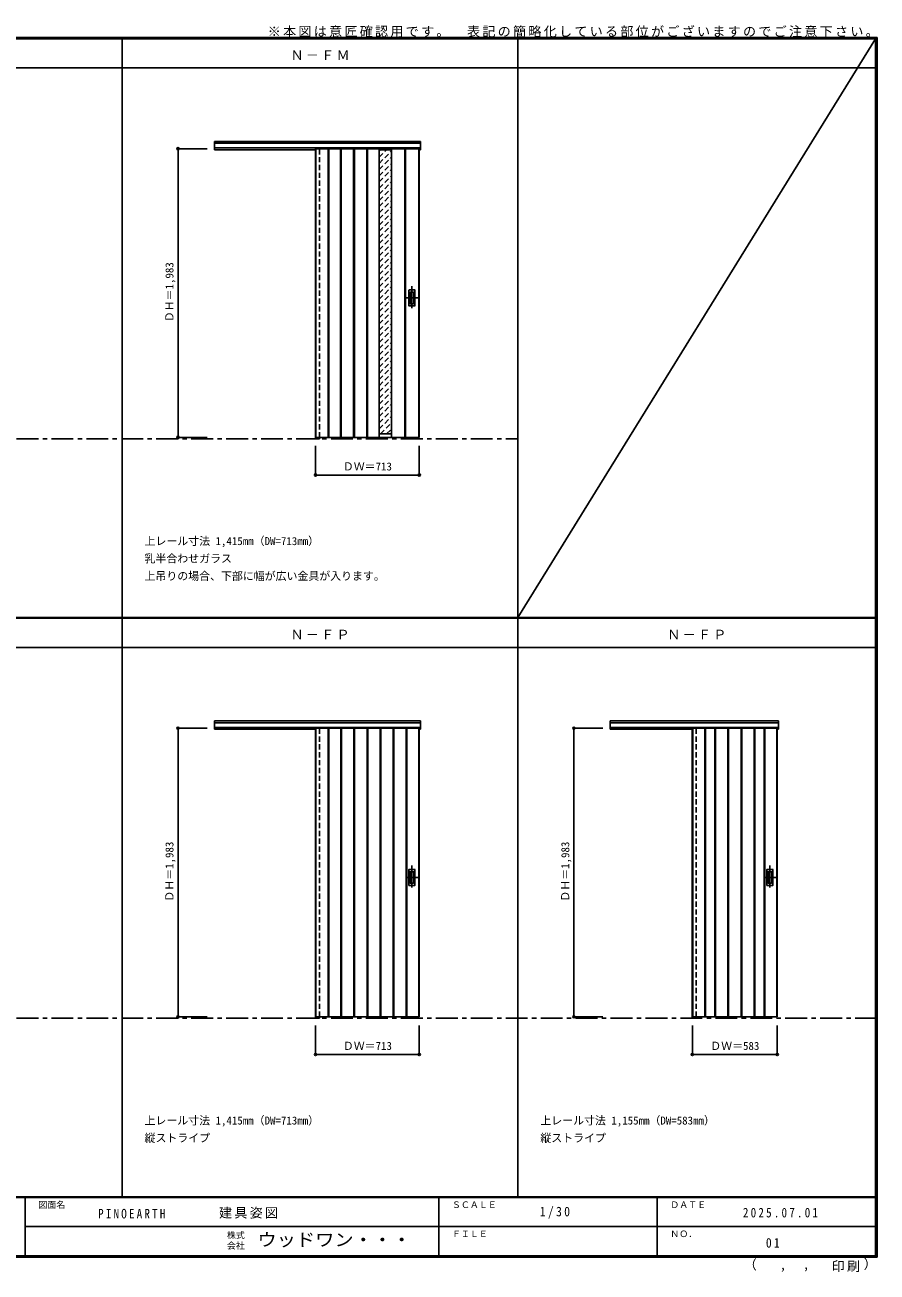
# Model space of a CAD drawing. Units: millimetres, scale not verified. Extents: x -6000 to 5700, y -4307 to 4260.
# Drawn here: x -152 to 5700, y -4307 to 4260 of the extents above; entities that cross this region are included whole.
import ezdxf
from ezdxf.enums import TextEntityAlignment as Align

# ---------------------------------------------------------------- set-up
doc = ezdxf.new("R2010")
doc.units = ezdxf.units.MM
doc.header["$LTSCALE"] = 30
doc.header["$PDMODE"] = 32
doc.header["$PDSIZE"] = 15
doc.linetypes.add('CHAIN1', pattern=[8, 5, -1, 1, -1])
doc.linetypes.add('DASHED1', pattern=[1.8, 1.2, -0.6])
for name, color, linetype in [('0-1_通り芯', 4, 'CHAIN1'), ('0-2_扉', 3, 'Continuous'), ('0-3_仕上げ', 3, 'Continuous'), ('0-4_枠', 3, 'Continuous'), ('0-6_引手', 3, 'Continuous'), ('0-A_文字', 7, 'Continuous'), ('0-B_寸法', 4, 'Continuous'), ('0-C_ハッチ', 4, 'DASHED1'), ('F-0_補助線', 7, 'Continuous'), ('F-1_枠', 6, 'Continuous'), ('F-A_文字', 7, 'Continuous')]:
    doc.layers.add(name, color=color, linetype=linetype)
doc.styles.add('ＭＳ ゴシック', font='')
doc.styles.get('ＭＳ ゴシック').set_extended_font_data('MS Gothic')

msp = doc.modelspace()

# ---------------------------------------------------------------- linework, layer by layer
at = {"layer": '0-1_通り芯'}
for p, q in [((2505.25, 2465.5), (2505.25, 2303.5)), ((2546.25, 2384.5), (2464.25, 2384.5)), ((2505.25, -1515), (2505.25, -1677)), ((4963.75, -1515), (4963.75, -1677)), ((2546.25, -1596), (2464.25, -1596)), ((5004.75, -1596), (4922.75, -1596))]:
    msp.add_line(p, q, dxfattribs=at)
at = {"layer": '0-1_通り芯', "color": 7}
for p, q in [((-5490, 1418), (3233.5, 1418)), ((-5490, -2562.5), (5690, -2562.5))]:
    msp.add_line(p, q, dxfattribs=at)
at = {"layer": '0-2_扉', "color": 4, "linetype": 'DASHED1'}
for p, q in [((1843.25, 3410), (1843.25, 3406)), ((1843.25, -570.5), (1843.25, -574.5)), ((4431.75, -570.5), (4431.75, -574.5))]:
    msp.add_line(p, q, dxfattribs=at)
at = {"layer": '0-2_扉'}
for p, q in [((1843.25, 3410), (1843.25, 1427)), ((1843.25, 3410), (2556.25, 3410)), ((2556.25, 1427), (2556.25, 3410)), ((1843.25, 1427), (2556.25, 1427)), ((1843.25, -570.5), (1843.25, -2553.5)), ((1843.25, -570.5), (2556.25, -570.5)), ((2556.25, -2553.5), (2556.25, -570.5)), ((4431.75, -570.5), (4431.75, -2553.5)), ((4431.75, -570.5), (5014.75, -570.5)), ((5014.75, -2553.5), (5014.75, -570.5)), ((1843.25, -2553.5), (2556.25, -2553.5)), ((4431.75, -2553.5), (5014.75, -2553.5))]:
    msp.add_line(p, q, dxfattribs=at)
at = {"layer": '0-3_仕上げ'}
for p, q in [((1846.25, 3410), (1846.25, 1427)), ((1929.25, 3410), (1929.25, 1427)), ((1934.25, 3410), (1934.25, 1427)), ((2015.25, 3410), (2015.25, 1427)), ((2020.25, 3410), (2020.25, 1427)), ((2105.25, 3410), (2105.25, 1427)), ((2110.25, 3410), (2110.25, 1427)), ((2195.25, 3410), (2195.25, 1427)), ((2200.25, 3410), (2200.25, 1427)), ((2456.25, 3410), (2456.25, 1427)), ((2461.25, 3410), (2461.25, 1427)), ((2553.25, 1427), (2553.25, 3410)), ((1846.25, -570.5), (1846.25, -2553.5)), ((1929.25, -570.5), (1929.25, -2553.5)), ((1934.25, -570.5), (1934.25, -2553.5)), ((2017.25, -570.5), (2017.25, -2553.5)), ((2022.25, -570.5), (2022.25, -2553.5)), ((2107.25, -570.5), (2107.25, -2553.5)), ((2112.25, -570.5), (2112.25, -2553.5)), ((2197.25, -570.5), (2197.25, -2553.5)), ((2202.25, -570.5), (2202.25, -2553.5)), ((2287.25, -570.5), (2287.25, -2553.5)), ((2292.25, -570.5), (2292.25, -2553.5)), ((2377.25, -570.5), (2377.25, -2553.5)), ((2382.25, -570.5), (2382.25, -2553.5)), ((2465.25, -570.5), (2465.25, -2553.5)), ((2470.25, -570.5), (2470.25, -2553.5)), ((2553.25, -2553.5), (2553.25, -570.5)), ((4434.75, -570.5), (4434.75, -2553.5)), ((4517.75, -570.5), (4517.75, -2553.5)), ((4522.75, -570.5), (4522.75, -2553.5)), ((4585.75, -570.5), (4585.75, -2553.5)), ((4590.75, -570.5), (4590.75, -2553.5)), ((4675.75, -570.5), (4675.75, -2553.5)), ((4680.75, -570.5), (4680.75, -2553.5)), ((4765.75, -570.5), (4765.75, -2553.5)), ((4770.75, -570.5), (4770.75, -2553.5)), ((4855.75, -570.5), (4855.75, -2553.5)), ((4860.75, -570.5), (4860.75, -2553.5)), ((4923.75, -570.5), (4923.75, -2553.5)), ((4928.75, -570.5), (4928.75, -2553.5)), ((5012.75, -2553.5), (5012.75, -570.5))]:
    msp.add_line(p, q, dxfattribs=at)
at = {"layer": '0-3_仕上げ', "color": 7}
for p, q in [((2281.25, 3410), (2281.25, 1427)), ((2281.25, 3402), (2366.25, 3402)), ((2366.25, 3410), (2366.25, 1427)), ((2281.25, 1451), (2366.25, 1451))]:
    msp.add_line(p, q, dxfattribs=at)
at = {"layer": '0-4_枠'}
for p, q in [((1149.25, 3460), (2564.25, 3460)), ((1149.25, 3403), (1149.25, 3460)), ((1149.25, 3447), (2564.25, 3447)), ((2564.25, 3403), (2564.25, 3460)), ((1149.25, 3415), (2564.25, 3415)), ((1149.25, 3403), (1843.25, 3403)), ((1842.25, 3415), (1842.25, 1418)), ((1870.25, 3410), (1870.25, 3415)), ((2556.25, 3403), (2564.25, 3403)), ((1842.25, 1418), (1870.25, 1418)), ((1870.25, 1427), (1870.25, 1418)), ((1149.25, -520.5), (2564.25, -520.5)), ((1149.25, -577.5), (1149.25, -520.5)), ((1149.25, -533.5), (2564.25, -533.5)), ((1149.25, -565.5), (2564.25, -565.5)), ((1149.25, -577.5), (1843.25, -577.5)), ((1842.25, -565.5), (1842.25, -2562.5)), ((1870.25, -570.5), (1870.25, -565.5)), ((2556.25, -577.5), (2564.25, -577.5)), ((2564.25, -577.5), (2564.25, -520.5)), ((3867.75, -520.5), (5022.75, -520.5)), ((3867.75, -577.5), (3867.75, -520.5)), ((3867.75, -533.5), (5022.75, -533.5)), ((3867.75, -565.5), (5022.75, -565.5)), ((3867.75, -577.5), (4431.75, -577.5)), ((4430.75, -565.5), (4430.75, -2562.5)), ((4458.75, -570.5), (4458.75, -565.5)), ((5014.75, -577.5), (5022.75, -577.5)), ((5022.75, -577.5), (5022.75, -520.5)), ((1842.25, -2562.5), (1870.25, -2562.5)), ((1870.25, -2553.5), (1870.25, -2562.5)), ((4430.75, -2562.5), (4458.75, -2562.5)), ((4458.75, -2553.5), (4458.75, -2562.5))]:
    msp.add_line(p, q, dxfattribs=at)
at = {"layer": '0-4_枠', "color": 4, "linetype": 'DASHED1'}
for p, q in [((1870.25, 1427), (1870.25, 3410)), ((1870.25, -2553.5), (1870.25, -570.5)), ((4458.75, -2553.5), (4458.75, -570.5))]:
    msp.add_line(p, q, dxfattribs=at)
at = {"layer": '0-6_引手'}
for p, q in [((2484.25, 2438), (2484.25, 2331)), ((2485.75, 2439.5), (2524.75, 2439.5)), ((2526.25, 2331), (2526.25, 2438)), ((2485.75, 2329.5), (2524.75, 2329.5)), ((2485.75, -1541), (2524.75, -1541)), ((4944.25, -1541), (4983.25, -1541)), ((2484.25, -1542.5), (2484.25, -1649.5)), ((2526.25, -1649.5), (2526.25, -1542.5)), ((4942.75, -1542.5), (4942.75, -1649.5)), ((4984.75, -1649.5), (4984.75, -1542.5)), ((2485.75, -1651), (2524.75, -1651)), ((4944.25, -1651), (4983.25, -1651))]:
    msp.add_line(p, q, dxfattribs=at)
at = {"layer": '0-6_引手', "color": 7}
for p, q in [((2492.75, 2422), (2492.75, 2347)), ((2494.25, 2423.5), (2516.25, 2423.5)), ((2517.75, 2347), (2517.75, 2422)), ((2494.25, 2345.5), (2516.25, 2345.5)), ((2492.75, -1558.5), (2492.75, -1633.5)), ((2494.25, -1557), (2516.25, -1557)), ((2517.75, -1633.5), (2517.75, -1558.5)), ((4951.25, -1558.5), (4951.25, -1633.5)), ((4952.75, -1557), (4974.75, -1557)), ((4976.25, -1633.5), (4976.25, -1558.5)), ((2494.25, -1635), (2516.25, -1635)), ((4952.75, -1635), (4974.75, -1635))]:
    msp.add_line(p, q, dxfattribs=at)
at = {"layer": '0-6_引手'}
for centre, start, end in [((2485.75, 2438), 90, 180), ((2524.75, 2438), 0, 90), ((2485.75, 2331), 180, 270), ((2524.75, 2331), 270, 0), ((2485.75, -1542.5), 90, 180), ((2524.75, -1542.5), 0, 90), ((4944.25, -1542.5), 90, 180), ((4983.25, -1542.5), 0, 90), ((2485.75, -1649.5), 180, 270), ((2524.75, -1649.5), 270, 0), ((4944.25, -1649.5), 180, 270), ((4983.25, -1649.5), 270, 0)]:
    msp.add_arc(centre, 1.5, start, end, dxfattribs=at)
at = {"layer": '0-6_引手', "color": 7}
for centre, start, end in [((2494.25, 2422), 90, 180), ((2516.25, 2422), 0, 90), ((2494.25, 2347), 180, 270), ((2516.25, 2347), 270, 0), ((2494.25, -1558.5), 90, 180), ((2516.25, -1558.5), 0, 90), ((4952.75, -1558.5), 90, 180), ((4974.75, -1558.5), 0, 90), ((2494.25, -1633.5), 180, 270), ((2516.25, -1633.5), 270, 0), ((4952.75, -1633.5), 180, 270), ((4974.75, -1633.5), 270, 0)]:
    msp.add_arc(centre, 1.5, start, end, dxfattribs=at)
at = {"layer": '0-B_寸法'}
for p, q in [((899.25, 3410), (899.25, 1427)), ((899.25, 3410), (1099.25, 3410)), ((899.25, 1427), (1099.25, 1427)), ((1843.25, 1168), (1843.25, 1368)), ((2556.25, 1168), (2556.25, 1368)), ((2556.25, 1168), (1843.25, 1168)), ((899.25, -570.5), (899.25, -2553.5)), ((899.25, -570.5), (1099.25, -570.5)), ((3617.75, -570.5), (3617.75, -2553.5)), ((3617.75, -570.5), (3817.75, -570.5)), ((899.25, -2553.5), (1099.25, -2553.5)), ((3617.75, -2553.5), (3817.75, -2553.5)), ((1843.25, -2812.5), (1843.25, -2612.5)), ((2556.25, -2812.5), (2556.25, -2612.5)), ((4431.75, -2812.5), (4431.75, -2612.5)), ((5014.75, -2812.5), (5014.75, -2612.5)), ((2556.25, -2812.5), (1843.25, -2812.5)), ((5014.75, -2812.5), (4431.75, -2812.5))]:
    msp.add_line(p, q, dxfattribs=at)
at = {"layer": '0-B_寸法', "color": 7}
for p in [(899.25, 3410), (899.25, 1427), (1843.25, 1168), (2556.25, 1168), (899.25, -570.5), (3617.75, -570.5), (899.25, -2553.5), (3617.75, -2553.5), (1843.25, -2812.5), (2556.25, -2812.5), (4431.75, -2812.5), (5014.75, -2812.5)]:
    msp.add_point(p, dxfattribs=at)
at = {"layer": '0-C_ハッチ'}
for p, q in [((2281.25, 3351.81), (2331.44, 3402)), ((2281.25, 3394.23), (2289.02, 3402)), ((2281.25, 3309.38), (2366.25, 3394.38)), ((2281.25, 3266.95), (2366.25, 3351.95)), ((2281.25, 3224.53), (2366.25, 3309.53)), ((2281.25, 3182.1), (2366.25, 3267.1)), ((2281.25, 3139.68), (2366.25, 3224.68)), ((2281.25, 3097.25), (2366.25, 3182.25)), ((2281.25, 3054.82), (2366.25, 3139.82)), ((2281.25, 3012.4), (2366.25, 3097.4)), ((2281.25, 2969.97), (2366.25, 3054.97)), ((2281.25, 2927.54), (2366.25, 3012.54)), ((2281.25, 2885.12), (2366.25, 2970.12)), ((2281.25, 2842.69), (2366.25, 2927.69)), ((2281.25, 2800.26), (2366.25, 2885.26)), ((2281.25, 2757.84), (2366.25, 2842.84)), ((2281.25, 2715.41), (2366.25, 2800.41)), ((2281.25, 2672.98), (2366.25, 2757.98)), ((2281.25, 2630.56), (2366.25, 2715.56)), ((2281.25, 2588.13), (2366.25, 2673.13)), ((2281.25, 2545.71), (2366.25, 2630.71)), ((2281.25, 2503.28), (2366.25, 2588.28)), ((2281.25, 2460.85), (2366.25, 2545.85)), ((2281.25, 2418.43), (2366.25, 2503.43)), ((2281.25, 2376), (2366.25, 2461)), ((2281.25, 2333.57), (2366.25, 2418.57)), ((2281.25, 2291.15), (2366.25, 2376.15)), ((2281.25, 2248.72), (2366.25, 2333.72)), ((2281.25, 2206.29), (2366.25, 2291.29)), ((2281.25, 2163.87), (2366.25, 2248.87)), ((2281.25, 2121.44), (2366.25, 2206.44)), ((2281.25, 2079.02), (2366.25, 2164.02)), ((2281.25, 2036.59), (2366.25, 2121.59)), ((2281.25, 1994.16), (2366.25, 2079.16)), ((2281.25, 1951.74), (2366.25, 2036.74)), ((2281.25, 1909.31), (2366.25, 1994.31)), ((2281.25, 1866.88), (2366.25, 1951.88)), ((2281.25, 1824.46), (2366.25, 1909.46)), ((2281.25, 1782.03), (2366.25, 1867.03)), ((2281.25, 1739.6), (2366.25, 1824.6)), ((2281.25, 1697.18), (2366.25, 1782.18)), ((2281.25, 1654.75), (2366.25, 1739.75)), ((2281.25, 1612.32), (2366.25, 1697.32)), ((2281.25, 1569.9), (2366.25, 1654.9)), ((2281.25, 1527.47), (2366.25, 1612.47)), ((2281.25, 1485.05), (2366.25, 1570.05)), ((2289.63, 1451), (2366.25, 1527.62)), ((2332.06, 1451), (2366.25, 1485.19))]:
    msp.add_line(p, q, dxfattribs=at)
at = {"layer": 'F-0_補助線'}
msp.add_line((5690, 4165), (3233.5, 190.5), dxfattribs=at)
at = {"layer": 'F-1_枠'}
for p, q in [((-6000, 4175), (5700, 4175)), ((-6000, 4170), (5700, 4170)), ((-6000, 4165), (5700, 4165)), ((515, -3790), (515, 4175)), ((3233.5, -3790), (3233.5, 4175)), ((5690, 4175), (5690, -4205)), ((5695, 4175), (5695, -4205)), ((5700, 4175), (5700, -4205)), ((-6000, 3965), (5700, 3965)), ((-6000, 190.5), (5700, 190.5)), ((-6000, 187.5), (5700, 187.5)), ((-6000, 184.5), (5700, 184.5)), ((-6000, -15.5), (5700, -15.5)), ((5700, -3790), (-6000, -3790)), ((5700, -3795), (-6000, -3795)), ((-150, -3795), (-150, -4195)), ((2690, -3795), (2690, -4195)), ((4190, -3795), (4190, -4195)), ((-150, -3995), (5690, -3995.01)), ((5700, -4195), (-6000, -4195)), ((5700, -4200), (-6000, -4200)), ((5700, -4205), (-6000, -4205))]:
    msp.add_line(p, q, dxfattribs=at)

# ---------------------------------------------------------------- texts
at = {"layer": '0-A_文字', "style": 'ＭＳ ゴシック'}
for s, p in [('上レール寸法 1,415mm（DW=713mm）', (669.25, 670.5)), ('乳半合わせガラス', (669.25, 550.5)), ('上吊りの場合、下部に幅が広い金具が入ります。', (669.25, 430.5)), ('上レール寸法 1,415mm（DW=713mm）', (669.25, -3310)), ('上レール寸法 1,155mm（DW=583mm）', (3387.75, -3310)), ('縦ストライプ', (669.25, -3430)), ('縦ストライプ', (3387.75, -3430))]:
    msp.add_text(s, height=54.99, dxfattribs=at).set_placement(p, align=Align.BOTTOM_LEFT)
at = {"layer": '0-A_文字', "char_height": 65.98, "attachment_point": 7, "style": 'ＭＳ ゴシック'}
for s, insert in [('\\T1.17;※本図は意匠確認用です。\u3000表記の簡略化している部位がございますのでご注意下さい。', (1515, 4175)), ('\\T1.17;Ｎ－ＦＭ', (1671.75, 4020)), ('\\T1.17;Ｎ－ＦＰ', (1671.75, 39.5)), ('\\T1.17;Ｎ－ＦＰ', (4259.25, 39.5))]:
    msp.add_mtext(s, dxfattribs=dict(at, insert=insert))
at = {"layer": '0-B_寸法', "color": 7, "style": 'ＭＳ ゴシック'}
for p in [(884.25, 2218.25), (884.25, -1762.25), (3602.75, -1762.25)]:
    msp.add_text('ＤＨ＝1,983', height=54.99, rotation=90, dxfattribs=at).set_placement(p, align=Align.BOTTOM_LEFT)
for s, p in [('ＤＷ＝713', (2031, 1183)), ('ＤＷ＝713', (2031, -2797.5)), ('ＤＷ＝583', (4554.5, -2797.5))]:
    msp.add_text(s, height=54.99, dxfattribs=at).set_placement(p, align=Align.BOTTOM_LEFT)
at = {"layer": 'F-A_文字', "style": 'ＭＳ ゴシック'}
for s, height, p in [('図面名', 43.99, (-60, -3880)), ('ＳＣＡＬＥ', 43.99, (2780, -3880)), ('ＤＡＴＥ', 43.99, (4280, -3880)), ('株式', 43.99, (1235, -4089)), ('ＦＩＬＥ', 43.99, (2780, -4080)), ('ＮＯ．', 43.99, (4280, -4080)), ('会社', 43.99, (1235, -4161)), ('（', 65.98, (4784.03, -4308.31)), (',', 65.98, (5031.28, -4308.31)), (',', 65.98, (5190.2, -4305.53)), ('）', 65.98, (5608.4, -4304.13))]:
    msp.add_text(s, height=height, dxfattribs=at).set_placement(p, align=Align.BOTTOM_LEFT)
at = {"layer": 'F-A_文字', "style": 'ＭＳ ゴシック', "width": 1.1}
msp.add_text('ウッドワン・・・', height=87.98, dxfattribs=at).set_placement((1445, -4155), align=Align.BOTTOM_LEFT)
at = {"layer": 'F-A_文字', "char_height": 65.98, "attachment_point": 7, "style": 'ＭＳ ゴシック'}
for s, insert in [('\\T1.38;\\W0.9;1/30', (3383.75, -3940)), ('\\T1.39;\\W0.85;PINOEARTH', (350, -3940)), ('\\T1.17;建具姿図', (1180.42, -3940)), ('\\T1.39;\\W0.85;2025.07.01', (4778.75, -3932.5)), ('\\T1.36;\\W0.9;01', (4936.25, -4140)), ('\\T1.17;印刷', (5388.15, -4306.92))]:
    msp.add_mtext(s, dxfattribs=dict(at, insert=insert))

doc.saveas('drawing.dxf')
